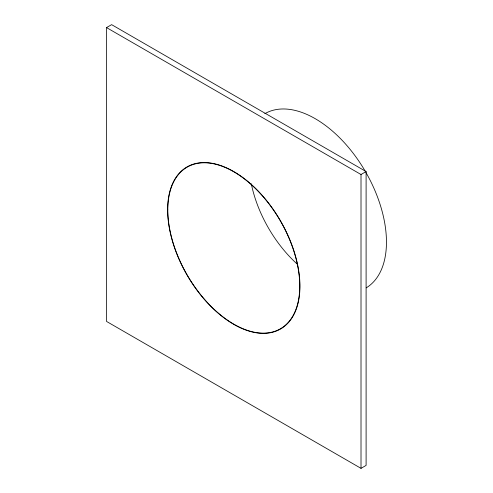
<?xml version="1.0" encoding="UTF-8"?>
<svg xmlns="http://www.w3.org/2000/svg" width="493" height="493" viewBox="0 0 493 493"><rect width="100%" height="100%" fill="white"/><g stroke="black" fill="none" stroke-linecap="round" stroke-linejoin="round"><path stroke-width="0.74" d="M106.537 27.59L111.628 24.65L366.102 171.57L366.102 465.41L361.012 468.35L106.537 321.43L106.537 27.59L361.012 174.51L366.102 171.57M361.012 174.51L361.012 468.35M297.55 264.39A93.571 54.02 60 0 1 251.301 183.834M264.827 113.686A100.769 58.18 60 0 1 365.208 171.2M365.972 172.532A100.769 58.18 60 0 1 366.207 287.857M167.614 209.771A93.571 54.02 60 0 0 266.861 333.231A93.571 54.02 60 0 0 266.861 200.904A93.571 54.02 60 0 0 167.614 209.771M167.811 209.882A93.294 53.86 60 0 0 266.762 332.978A93.294 53.86 60 0 0 266.762 201.045A93.294 53.86 60 0 0 167.811 209.882"/></g></svg>
